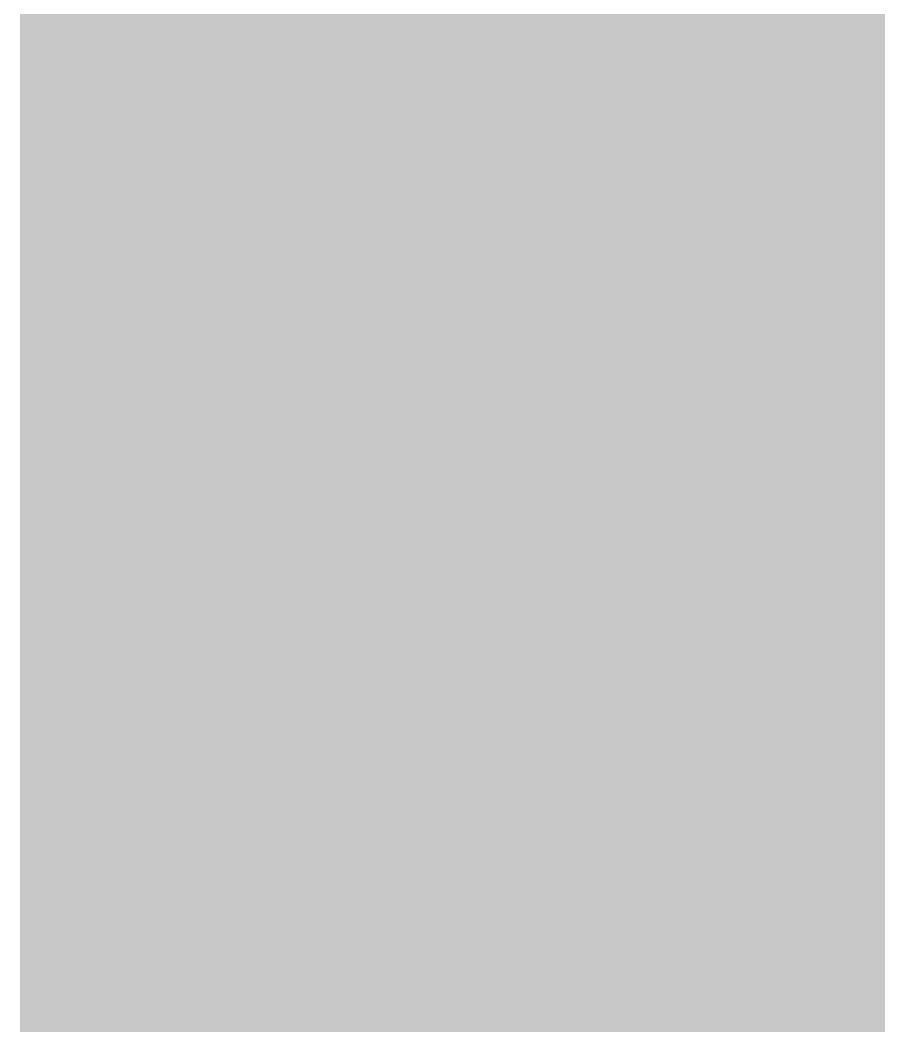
# Model space of a CAD drawing. Extents: x -0.1 to 65.1, y -1.2 to 30.1.
# Drawn here: x 23.9251 to 24.2178, y 5.2769 to 5.6198 of the extents above; entities that cross this region are included whole.
import ezdxf

# ---------------------------------------------------------------- set-up
doc = ezdxf.new("R2010")
doc.units = 0
doc.header["$MEASUREMENT"] = 0
doc.layers.get('0').update_dxf_attribs({"linetype": 'CONTINUOUS'})
doc.layers.add('2D_LINE_126', color=7, linetype='CONTINUOUS')

# ---------------------------------------------------------------- blocks, each defined once
blk = doc.blocks.new('SMOOTH_0$0254')
at = {"const_width": 0.0127}
blk.add_lwpolyline([(-0.00635, 0, 1), (0.00635, 0, 1)], format="xyb", close=True, dxfattribs=at)
blk = doc.blocks.new('DRAWING_63')
at = {"layer": '2D_LINE_126', "const_width": 0.0254}
for points in [[(-6.34365, -1.86309), (-6.34365, -1.87452), (-6.34365, -1.88595), (-6.34365, -1.89738), (-6.34365, -1.90881), (-6.34365, -1.92024), (-6.34365, -1.93167), (-6.34365, -1.9431), (-6.34365, -1.95453), (-6.34365, -1.96596), (-6.34365, -1.97739), (-6.34365, -1.98882), (-6.34365, -2.00025), (-6.34365, -2.01168), (-6.34365, -2.02311), (-6.34365, -2.03454), (-6.34365, -2.04597), (-6.34365, -2.0574), (-6.34365, -2.06883), (-6.34365, -2.08026), (-6.34365, -2.09169), (-6.34365, -2.10312), (-6.34365, -2.11455), (-6.34365, -2.12598), (-6.34365, -2.13741), (-6.34365, -2.14884), (-6.34365, -2.16027), (-6.34365, -2.1717), (-6.34365, -2.18313), (-6.34365, -2.19456), (-6.34365, -2.20599), (-6.34365, -2.21742), (-6.34365, -2.22885), (-6.34365, -2.24028)], [(-6.37794, -1.86309), (-6.37794, -1.87452), (-6.37794, -1.88595), (-6.37794, -1.89738), (-6.37794, -1.90881), (-6.37794, -1.92024), (-6.37794, -1.93167), (-6.37794, -1.9431), (-6.37794, -1.95453), (-6.37794, -1.96596), (-6.37794, -1.97739), (-6.37794, -1.98882), (-6.37794, -2.00025), (-6.37794, -2.01168), (-6.37794, -2.02311), (-6.37794, -2.03454), (-6.37794, -2.04597), (-6.37794, -2.0574), (-6.37794, -2.06883), (-6.37794, -2.08026), (-6.37794, -2.09169), (-6.37794, -2.10312), (-6.37794, -2.11455), (-6.37794, -2.12598), (-6.37794, -2.13741), (-6.37794, -2.14884), (-6.37794, -2.16027), (-6.37794, -2.1717), (-6.37794, -2.18313), (-6.37794, -2.19456), (-6.37794, -2.20599), (-6.37794, -2.21742), (-6.37794, -2.22885), (-6.37794, -2.24028)], [(-6.36651, -1.86309), (-6.36651, -1.87452), (-6.36651, -1.88595), (-6.36651, -1.89738), (-6.36651, -1.90881), (-6.36651, -1.92024), (-6.36651, -1.93167), (-6.36651, -1.9431), (-6.36651, -1.95453), (-6.36651, -1.96596), (-6.36651, -1.97739), (-6.36651, -1.98882), (-6.36651, -2.00025), (-6.36651, -2.01168), (-6.36651, -2.02311), (-6.36651, -2.03454), (-6.36651, -2.04597), (-6.36651, -2.0574), (-6.36651, -2.06883), (-6.36651, -2.08026), (-6.36651, -2.09169), (-6.36651, -2.10312), (-6.36651, -2.11455), (-6.36651, -2.12598), (-6.36651, -2.13741), (-6.36651, -2.14884), (-6.36651, -2.16027), (-6.36651, -2.1717), (-6.36651, -2.18313), (-6.36651, -2.19456), (-6.36651, -2.20599), (-6.36651, -2.21742), (-6.36651, -2.22885), (-6.36651, -2.24028)], [(-6.14934, -2.24028), (-6.14934, -2.22885), (-6.14934, -2.21742), (-6.14934, -2.20599), (-6.14934, -2.19456), (-6.14934, -2.18313), (-6.14934, -2.1717), (-6.14934, -2.16027), (-6.14934, -2.14884), (-6.14934, -2.13741), (-6.14934, -2.12598), (-6.14934, -2.11455), (-6.14934, -2.10312), (-6.14934, -2.09169), (-6.14934, -2.08026), (-6.14934, -2.06883), (-6.14934, -2.0574), (-6.14934, -2.04597), (-6.14934, -2.03454), (-6.14934, -2.02311), (-6.14934, -2.01168), (-6.14934, -2.00025), (-6.14934, -1.98882), (-6.14934, -1.97739), (-6.14934, -1.96596), (-6.14934, -1.95453), (-6.14934, -1.9431), (-6.14934, -1.93167), (-6.14934, -1.92024), (-6.14934, -1.90881), (-6.14934, -1.89738), (-6.14934, -1.88595), (-6.14934, -1.87452), (-6.14934, -1.86309)], [(-6.13791, -2.24028), (-6.13791, -2.22885), (-6.13791, -2.21742), (-6.13791, -2.20599), (-6.13791, -2.19456), (-6.13791, -2.18313), (-6.13791, -2.1717), (-6.13791, -2.16027), (-6.13791, -2.14884), (-6.13791, -2.13741), (-6.13791, -2.12598), (-6.13791, -2.11455), (-6.13791, -2.10312), (-6.13791, -2.09169), (-6.13791, -2.08026), (-6.13791, -2.06883), (-6.13791, -2.0574), (-6.13791, -2.04597), (-6.13791, -2.03454), (-6.13791, -2.02311), (-6.13791, -2.01168), (-6.13791, -2.00025), (-6.13791, -1.98882), (-6.13791, -1.97739), (-6.13791, -1.96596), (-6.13791, -1.95453), (-6.13791, -1.9431), (-6.13791, -1.93167), (-6.13791, -1.92024), (-6.13791, -1.90881), (-6.13791, -1.89738), (-6.13791, -1.88595), (-6.13791, -1.87452), (-6.13791, -1.86309)], [(-6.12648, -2.24028), (-6.12648, -2.22885), (-6.12648, -2.21742), (-6.12648, -2.20599), (-6.12648, -2.19456), (-6.12648, -2.18313), (-6.12648, -2.1717), (-6.12648, -2.16027), (-6.12648, -2.14884), (-6.12648, -2.13741), (-6.12648, -2.12598), (-6.12648, -2.11455), (-6.12648, -2.10312), (-6.12648, -2.09169), (-6.12648, -2.08026), (-6.12648, -2.06883), (-6.12648, -2.0574), (-6.12648, -2.04597), (-6.12648, -2.03454), (-6.12648, -2.02311), (-6.12648, -2.01168), (-6.12648, -2.00025), (-6.12648, -1.98882), (-6.12648, -1.97739), (-6.12648, -1.96596), (-6.12648, -1.95453), (-6.12648, -1.9431), (-6.12648, -1.93167), (-6.12648, -1.92024), (-6.12648, -1.90881), (-6.12648, -1.89738), (-6.12648, -1.88595), (-6.12648, -1.87452), (-6.12648, -1.86309)], [(-6.35508, -1.86309), (-6.35508, -1.87452), (-6.35508, -1.88595), (-6.35508, -1.89738), (-6.35508, -1.90881), (-6.35508, -1.92024), (-6.35508, -1.93167), (-6.35508, -1.9431), (-6.35508, -1.95453), (-6.35508, -1.96596), (-6.35508, -1.97739), (-6.35508, -1.98882), (-6.35508, -2.00025), (-6.35508, -2.01168), (-6.35508, -2.02311), (-6.35508, -2.03454), (-6.35508, -2.04597), (-6.35508, -2.0574), (-6.35508, -2.06883), (-6.35508, -2.08026), (-6.35508, -2.09169), (-6.35508, -2.10312), (-6.35508, -2.11455), (-6.35508, -2.12598), (-6.35508, -2.13741), (-6.35508, -2.14884), (-6.35508, -2.16027), (-6.35508, -2.1717), (-6.35508, -2.18313), (-6.35508, -2.19456), (-6.35508, -2.20599), (-6.35508, -2.21742), (-6.35508, -2.22885), (-6.35508, -2.24028)], [(-6.18363, -2.24028), (-6.18363, -2.22885), (-6.18363, -2.21742), (-6.18363, -2.20599), (-6.18363, -2.19456), (-6.18363, -2.18313), (-6.18363, -2.1717), (-6.18363, -2.16027), (-6.18363, -2.14884), (-6.18363, -2.13741), (-6.18363, -2.12598), (-6.18363, -2.11455), (-6.18363, -2.10312), (-6.18363, -2.09169), (-6.18363, -2.08026), (-6.18363, -2.06883), (-6.18363, -2.0574), (-6.18363, -2.04597), (-6.18363, -2.03454), (-6.18363, -2.02311), (-6.18363, -2.01168), (-6.18363, -2.00025), (-6.18363, -1.98882), (-6.18363, -1.97739), (-6.18363, -1.96596), (-6.18363, -1.95453), (-6.18363, -1.9431), (-6.18363, -1.93167), (-6.18363, -1.92024), (-6.18363, -1.90881), (-6.18363, -1.89738), (-6.18363, -1.88595), (-6.18363, -1.87452), (-6.18363, -1.86309)], [(-6.1722, -2.24028), (-6.1722, -2.22885), (-6.1722, -2.21742), (-6.1722, -2.20599), (-6.1722, -2.19456), (-6.1722, -2.18313), (-6.1722, -2.1717), (-6.1722, -2.16027), (-6.1722, -2.14884), (-6.1722, -2.13741), (-6.1722, -2.12598), (-6.1722, -2.11455), (-6.1722, -2.10312), (-6.1722, -2.09169), (-6.1722, -2.08026), (-6.1722, -2.06883), (-6.1722, -2.0574), (-6.1722, -2.04597), (-6.1722, -2.03454), (-6.1722, -2.02311), (-6.1722, -2.01168), (-6.1722, -2.00025), (-6.1722, -1.98882), (-6.1722, -1.97739), (-6.1722, -1.96596), (-6.1722, -1.95453), (-6.1722, -1.9431), (-6.1722, -1.93167), (-6.1722, -1.92024), (-6.1722, -1.90881), (-6.1722, -1.89738), (-6.1722, -1.88595), (-6.1722, -1.87452), (-6.1722, -1.86309)], [(-6.21792, -1.86309), (-6.21792, -1.87452), (-6.21792, -1.88595), (-6.21792, -1.89738), (-6.21792, -1.90881), (-6.21792, -1.92024), (-6.21792, -1.93167), (-6.21792, -1.9431), (-6.21792, -1.95453), (-6.21792, -1.96596), (-6.21792, -1.97739), (-6.21792, -1.98882), (-6.21792, -2.00025), (-6.21792, -2.01168), (-6.21792, -2.02311), (-6.21792, -2.03454), (-6.21792, -2.04597), (-6.21792, -2.0574), (-6.21792, -2.06883), (-6.21792, -2.08026), (-6.21792, -2.09169), (-6.21792, -2.10312), (-6.21792, -2.11455), (-6.21792, -2.12598), (-6.21792, -2.13741), (-6.21792, -2.14884), (-6.21792, -2.16027), (-6.21792, -2.1717), (-6.21792, -2.18313), (-6.21792, -2.19456), (-6.21792, -2.20599), (-6.21792, -2.21742), (-6.21792, -2.22885), (-6.21792, -2.24028)], [(-6.20649, -2.24028), (-6.20649, -2.22885), (-6.20649, -2.21742), (-6.20649, -2.20599), (-6.20649, -2.19456), (-6.20649, -2.18313), (-6.20649, -2.1717), (-6.20649, -2.16027), (-6.20649, -2.14884), (-6.20649, -2.13741), (-6.20649, -2.12598), (-6.20649, -2.11455), (-6.20649, -2.10312), (-6.20649, -2.09169), (-6.20649, -2.08026), (-6.20649, -2.06883), (-6.20649, -2.0574), (-6.20649, -2.04597), (-6.20649, -2.03454), (-6.20649, -2.02311), (-6.20649, -2.01168), (-6.20649, -2.00025), (-6.20649, -1.98882), (-6.20649, -1.97739), (-6.20649, -1.96596), (-6.20649, -1.95453), (-6.20649, -1.9431), (-6.20649, -1.93167), (-6.20649, -1.92024), (-6.20649, -1.90881), (-6.20649, -1.89738), (-6.20649, -1.88595), (-6.20649, -1.87452), (-6.20649, -1.86309)], [(-6.33222, -1.86309), (-6.33222, -1.87452), (-6.33222, -1.88595), (-6.33222, -1.89738), (-6.33222, -1.90881), (-6.33222, -1.92024), (-6.33222, -1.93167), (-6.33222, -1.9431), (-6.33222, -1.95453), (-6.33222, -1.96596), (-6.33222, -1.97739), (-6.33222, -1.98882), (-6.33222, -2.00025), (-6.33222, -2.01168), (-6.33222, -2.02311), (-6.33222, -2.03454), (-6.33222, -2.04597), (-6.33222, -2.0574), (-6.33222, -2.06883), (-6.33222, -2.08026), (-6.33222, -2.09169), (-6.33222, -2.10312), (-6.33222, -2.11455), (-6.33222, -2.12598), (-6.33222, -2.13741), (-6.33222, -2.14884), (-6.33222, -2.16027), (-6.33222, -2.1717), (-6.33222, -2.18313), (-6.33222, -2.19456), (-6.33222, -2.20599), (-6.33222, -2.21742), (-6.33222, -2.22885), (-6.33222, -2.24028)], [(-6.24078, -1.86309), (-6.24078, -1.87452), (-6.24078, -1.88595), (-6.24078, -1.89738), (-6.24078, -1.90881), (-6.24078, -1.92024), (-6.24078, -1.93167), (-6.24078, -1.9431), (-6.24078, -1.95453), (-6.24078, -1.96596), (-6.24078, -1.97739), (-6.24078, -1.98882), (-6.24078, -2.00025), (-6.24078, -2.01168), (-6.24078, -2.02311), (-6.24078, -2.03454), (-6.24078, -2.04597), (-6.24078, -2.0574), (-6.24078, -2.06883), (-6.24078, -2.08026), (-6.24078, -2.09169), (-6.24078, -2.10312), (-6.24078, -2.11455), (-6.24078, -2.12598), (-6.24078, -2.13741), (-6.24078, -2.14884), (-6.24078, -2.16027), (-6.24078, -2.1717), (-6.24078, -2.18313), (-6.24078, -2.19456), (-6.24078, -2.20599), (-6.24078, -2.21742), (-6.24078, -2.22885), (-6.24078, -2.24028)], [(-6.32079, -1.86309), (-6.32079, -1.87452), (-6.32079, -1.88595), (-6.32079, -1.89738), (-6.32079, -1.90881), (-6.32079, -1.92024), (-6.32079, -1.93167), (-6.32079, -1.9431), (-6.32079, -1.95453), (-6.32079, -1.96596), (-6.32079, -1.97739), (-6.32079, -1.98882), (-6.32079, -2.00025), (-6.32079, -2.01168), (-6.32079, -2.02311), (-6.32079, -2.03454), (-6.32079, -2.04597), (-6.32079, -2.0574), (-6.32079, -2.06883), (-6.32079, -2.08026), (-6.32079, -2.09169), (-6.32079, -2.10312), (-6.32079, -2.11455), (-6.32079, -2.12598), (-6.32079, -2.13741), (-6.32079, -2.14884), (-6.32079, -2.16027), (-6.32079, -2.1717), (-6.32079, -2.18313), (-6.32079, -2.19456), (-6.32079, -2.20599), (-6.32079, -2.21742), (-6.32079, -2.22885), (-6.32079, -2.24028)], [(-6.27507, -1.86309), (-6.27507, -1.87452), (-6.27507, -1.88595), (-6.27507, -1.89738), (-6.27507, -1.90881), (-6.27507, -1.92024), (-6.27507, -1.93167), (-6.27507, -1.9431), (-6.27507, -1.95453), (-6.27507, -1.96596), (-6.27507, -1.97739), (-6.27507, -1.98882), (-6.27507, -2.00025), (-6.27507, -2.01168), (-6.27507, -2.02311), (-6.27507, -2.03454), (-6.27507, -2.04597), (-6.27507, -2.0574), (-6.27507, -2.06883), (-6.27507, -2.08026), (-6.27507, -2.09169), (-6.27507, -2.10312), (-6.27507, -2.11455), (-6.27507, -2.12598), (-6.27507, -2.13741), (-6.27507, -2.14884), (-6.27507, -2.16027), (-6.27507, -2.1717), (-6.27507, -2.18313), (-6.27507, -2.19456), (-6.27507, -2.20599), (-6.27507, -2.21742), (-6.27507, -2.22885), (-6.27507, -2.24028)], [(-6.30936, -1.86309), (-6.30936, -1.87452), (-6.30936, -1.88595), (-6.30936, -1.89738), (-6.30936, -1.90881), (-6.30936, -1.92024), (-6.30936, -1.93167), (-6.30936, -1.9431), (-6.30936, -1.95453), (-6.30936, -1.96596), (-6.30936, -1.97739), (-6.30936, -1.98882), (-6.30936, -2.00025), (-6.30936, -2.01168), (-6.30936, -2.02311), (-6.30936, -2.03454), (-6.30936, -2.04597), (-6.30936, -2.0574), (-6.30936, -2.06883), (-6.30936, -2.08026), (-6.30936, -2.09169), (-6.30936, -2.10312), (-6.30936, -2.11455), (-6.30936, -2.12598), (-6.30936, -2.13741), (-6.30936, -2.14884), (-6.30936, -2.16027), (-6.30936, -2.1717), (-6.30936, -2.18313), (-6.30936, -2.19456), (-6.30936, -2.20599), (-6.30936, -2.21742), (-6.30936, -2.22885), (-6.30936, -2.24028)], [(-6.29793, -2.24028), (-6.29793, -2.22885), (-6.29793, -2.21742), (-6.29793, -2.20599), (-6.29793, -2.19456), (-6.29793, -2.18313), (-6.29793, -2.1717), (-6.29793, -2.16027), (-6.29793, -2.14884), (-6.29793, -2.13741), (-6.29793, -2.12598), (-6.29793, -2.11455), (-6.29793, -2.10312), (-6.29793, -2.09169), (-6.29793, -2.08026), (-6.29793, -2.06883), (-6.29793, -2.0574), (-6.29793, -2.04597), (-6.29793, -2.03454), (-6.29793, -2.02311), (-6.29793, -2.01168), (-6.29793, -2.00025), (-6.29793, -1.98882), (-6.29793, -1.97739), (-6.29793, -1.96596), (-6.29793, -1.95453), (-6.29793, -1.9431), (-6.29793, -1.93167), (-6.29793, -1.92024), (-6.29793, -1.90881), (-6.29793, -1.89738), (-6.29793, -1.88595), (-6.29793, -1.87452), (-6.29793, -1.86309)], [(-6.4008, -1.86309), (-6.4008, -1.87452), (-6.4008, -1.88595), (-6.4008, -1.89738), (-6.4008, -1.90881), (-6.4008, -1.92024), (-6.4008, -1.93167), (-6.4008, -1.9431), (-6.4008, -1.95453), (-6.4008, -1.96596), (-6.4008, -1.97739), (-6.4008, -1.98882), (-6.4008, -2.00025), (-6.4008, -2.01168), (-6.4008, -2.02311), (-6.4008, -2.03454), (-6.4008, -2.04597), (-6.4008, -2.0574), (-6.4008, -2.06883), (-6.4008, -2.08026), (-6.4008, -2.09169), (-6.4008, -2.10312), (-6.4008, -2.11455), (-6.4008, -2.12598), (-6.4008, -2.13741), (-6.4008, -2.14884), (-6.4008, -2.16027), (-6.4008, -2.1717), (-6.4008, -2.18313), (-6.4008, -2.19456), (-6.4008, -2.20599), (-6.4008, -2.21742), (-6.4008, -2.22885), (-6.4008, -2.24028)], [(-6.41223, -1.86309), (-6.41223, -1.87452), (-6.41223, -1.88595), (-6.41223, -1.89738), (-6.41223, -1.90881), (-6.41223, -1.92024), (-6.41223, -1.93167), (-6.41223, -1.9431), (-6.41223, -1.95453), (-6.41223, -1.96596), (-6.41223, -1.97739), (-6.41223, -1.98882), (-6.41223, -2.00025), (-6.41223, -2.01168), (-6.41223, -2.02311), (-6.41223, -2.03454), (-6.41223, -2.04597), (-6.41223, -2.0574), (-6.41223, -2.06883), (-6.41223, -2.08026), (-6.41223, -2.09169), (-6.41223, -2.10312), (-6.41223, -2.11455), (-6.41223, -2.12598), (-6.41223, -2.13741), (-6.41223, -2.14884), (-6.41223, -2.16027), (-6.41223, -2.1717), (-6.41223, -2.18313), (-6.41223, -2.19456), (-6.41223, -2.20599), (-6.41223, -2.21742), (-6.41223, -2.22885), (-6.41223, -2.24028)], [(-6.41223, -1.87452), (-6.4008, -1.87452), (-6.38937, -1.87452), (-6.38937, -1.86309)], [(-6.41223, -1.88595), (-6.4008, -1.88595), (-6.38937, -1.88595), (-6.38937, -1.87452), (-6.37794, -1.87452), (-6.36651, -1.87452), (-6.35508, -1.87452), (-6.34365, -1.87452), (-6.33222, -1.87452), (-6.32079, -1.87452), (-6.30936, -1.87452), (-6.29793, -1.87452), (-6.2865, -1.87452), (-6.2865, -1.86309)], [(-6.41223, -1.89738), (-6.4008, -1.89738), (-6.38937, -1.89738), (-6.38937, -1.88595), (-6.37794, -1.88595), (-6.36651, -1.88595), (-6.35508, -1.88595), (-6.34365, -1.88595), (-6.33222, -1.88595), (-6.32079, -1.88595), (-6.30936, -1.88595), (-6.29793, -1.88595), (-6.2865, -1.88595), (-6.2865, -1.87452), (-6.27507, -1.87452), (-6.26364, -1.87452), (-6.26364, -1.86309)], [(-6.41223, -1.90881), (-6.4008, -1.90881), (-6.38937, -1.90881), (-6.38937, -1.89738), (-6.37794, -1.89738), (-6.36651, -1.89738), (-6.35508, -1.89738), (-6.34365, -1.89738), (-6.33222, -1.89738), (-6.32079, -1.89738), (-6.30936, -1.89738), (-6.29793, -1.89738), (-6.2865, -1.89738), (-6.2865, -1.88595), (-6.27507, -1.88595), (-6.26364, -1.88595), (-6.26364, -1.87452), (-6.25221, -1.87452), (-6.25221, -1.86309)], [(-6.41223, -1.92024), (-6.4008, -1.92024), (-6.38937, -1.92024), (-6.38937, -1.90881), (-6.37794, -1.90881), (-6.36651, -1.90881), (-6.35508, -1.90881), (-6.34365, -1.90881), (-6.33222, -1.90881), (-6.32079, -1.90881), (-6.30936, -1.90881), (-6.29793, -1.90881), (-6.2865, -1.90881), (-6.2865, -1.89738), (-6.27507, -1.89738), (-6.26364, -1.89738), (-6.26364, -1.88595), (-6.25221, -1.88595), (-6.25221, -1.87452), (-6.24078, -1.87452), (-6.22935, -1.87452), (-6.22935, -1.86309)], [(-6.41223, -1.93167), (-6.4008, -1.93167), (-6.38937, -1.93167), (-6.38937, -1.92024), (-6.37794, -1.92024), (-6.36651, -1.92024), (-6.35508, -1.92024), (-6.34365, -1.92024), (-6.33222, -1.92024), (-6.32079, -1.92024), (-6.30936, -1.92024), (-6.29793, -1.92024), (-6.2865, -1.92024), (-6.2865, -1.90881), (-6.27507, -1.90881), (-6.26364, -1.90881), (-6.26364, -1.89738), (-6.25221, -1.89738), (-6.25221, -1.88595), (-6.24078, -1.88595), (-6.22935, -1.88595), (-6.22935, -1.87452), (-6.21792, -1.87452), (-6.20649, -1.87452), (-6.19506, -1.87452), (-6.19506, -1.86309)], [(-6.41223, -1.9431), (-6.4008, -1.9431), (-6.38937, -1.9431), (-6.38937, -1.93167), (-6.37794, -1.93167), (-6.36651, -1.93167), (-6.35508, -1.93167), (-6.34365, -1.93167), (-6.33222, -1.93167), (-6.32079, -1.93167), (-6.30936, -1.93167), (-6.29793, -1.93167), (-6.2865, -1.93167), (-6.2865, -1.92024), (-6.27507, -1.92024), (-6.26364, -1.92024), (-6.26364, -1.90881), (-6.25221, -1.90881), (-6.25221, -1.89738), (-6.24078, -1.89738), (-6.22935, -1.89738), (-6.22935, -1.88595), (-6.21792, -1.88595), (-6.20649, -1.88595), (-6.19506, -1.88595), (-6.19506, -1.87452), (-6.18363, -1.87452), (-6.1722, -1.87452), (-6.16077, -1.87452), (-6.16077, -1.86309)], [(-6.41223, -1.95453), (-6.4008, -1.95453), (-6.38937, -1.95453), (-6.38937, -1.9431), (-6.37794, -1.9431), (-6.36651, -1.9431), (-6.35508, -1.9431), (-6.34365, -1.9431), (-6.33222, -1.9431), (-6.32079, -1.9431), (-6.30936, -1.9431), (-6.29793, -1.9431), (-6.2865, -1.9431), (-6.2865, -1.93167), (-6.27507, -1.93167), (-6.26364, -1.93167), (-6.26364, -1.92024), (-6.25221, -1.92024), (-6.25221, -1.90881), (-6.24078, -1.90881), (-6.22935, -1.90881), (-6.22935, -1.89738), (-6.21792, -1.89738), (-6.20649, -1.89738), (-6.19506, -1.89738), (-6.19506, -1.88595), (-6.18363, -1.88595), (-6.1722, -1.88595), (-6.16077, -1.88595), (-6.16077, -1.87452), (-6.14934, -1.87452), (-6.13791, -1.87452), (-6.12648, -1.87452), (-6.11505, -1.87452)], [(-6.41223, -1.96596), (-6.4008, -1.96596), (-6.38937, -1.96596), (-6.38937, -1.95453), (-6.37794, -1.95453), (-6.36651, -1.95453), (-6.35508, -1.95453), (-6.34365, -1.95453), (-6.33222, -1.95453), (-6.32079, -1.95453), (-6.30936, -1.95453), (-6.29793, -1.95453), (-6.2865, -1.95453), (-6.2865, -1.9431), (-6.27507, -1.9431), (-6.26364, -1.9431), (-6.26364, -1.93167), (-6.25221, -1.93167), (-6.25221, -1.92024), (-6.24078, -1.92024), (-6.22935, -1.92024), (-6.22935, -1.90881), (-6.21792, -1.90881), (-6.20649, -1.90881), (-6.19506, -1.90881), (-6.19506, -1.89738), (-6.18363, -1.89738), (-6.1722, -1.89738), (-6.16077, -1.89738), (-6.16077, -1.88595), (-6.14934, -1.88595), (-6.13791, -1.88595), (-6.12648, -1.88595), (-6.11505, -1.88595)], [(-6.41223, -1.97739), (-6.4008, -1.97739), (-6.38937, -1.97739), (-6.38937, -1.96596), (-6.37794, -1.96596), (-6.36651, -1.96596), (-6.35508, -1.96596), (-6.34365, -1.96596), (-6.33222, -1.96596), (-6.32079, -1.96596), (-6.30936, -1.96596), (-6.29793, -1.96596), (-6.2865, -1.96596), (-6.2865, -1.95453), (-6.27507, -1.95453), (-6.26364, -1.95453), (-6.26364, -1.9431), (-6.25221, -1.9431), (-6.25221, -1.93167), (-6.24078, -1.93167), (-6.22935, -1.93167), (-6.22935, -1.92024), (-6.21792, -1.92024), (-6.20649, -1.92024), (-6.19506, -1.92024), (-6.19506, -1.90881), (-6.18363, -1.90881), (-6.1722, -1.90881), (-6.16077, -1.90881), (-6.16077, -1.89738), (-6.14934, -1.89738), (-6.13791, -1.89738), (-6.12648, -1.89738), (-6.11505, -1.89738)], [(-6.41223, -1.98882), (-6.4008, -1.98882), (-6.38937, -1.98882), (-6.38937, -1.97739), (-6.37794, -1.97739), (-6.36651, -1.97739), (-6.35508, -1.97739), (-6.34365, -1.97739), (-6.33222, -1.97739), (-6.32079, -1.97739), (-6.30936, -1.97739), (-6.29793, -1.97739), (-6.2865, -1.97739), (-6.2865, -1.96596), (-6.27507, -1.96596), (-6.26364, -1.96596), (-6.26364, -1.95453), (-6.25221, -1.95453), (-6.25221, -1.9431), (-6.24078, -1.9431), (-6.22935, -1.9431), (-6.22935, -1.93167), (-6.21792, -1.93167), (-6.20649, -1.93167), (-6.19506, -1.93167), (-6.19506, -1.92024), (-6.18363, -1.92024), (-6.1722, -1.92024), (-6.16077, -1.92024), (-6.16077, -1.90881), (-6.14934, -1.90881), (-6.13791, -1.90881), (-6.12648, -1.90881), (-6.11505, -1.90881)], [(-6.41223, -2.00025), (-6.4008, -2.00025), (-6.38937, -2.00025), (-6.38937, -1.98882), (-6.37794, -1.98882), (-6.36651, -1.98882), (-6.35508, -1.98882), (-6.34365, -1.98882), (-6.33222, -1.98882), (-6.32079, -1.98882), (-6.30936, -1.98882), (-6.29793, -1.98882), (-6.2865, -1.98882), (-6.2865, -1.97739), (-6.27507, -1.97739), (-6.26364, -1.97739), (-6.26364, -1.96596), (-6.25221, -1.96596), (-6.25221, -1.95453), (-6.24078, -1.95453), (-6.22935, -1.95453), (-6.22935, -1.9431), (-6.21792, -1.9431), (-6.20649, -1.9431), (-6.19506, -1.9431), (-6.19506, -1.93167), (-6.18363, -1.93167), (-6.1722, -1.93167), (-6.16077, -1.93167), (-6.16077, -1.92024), (-6.14934, -1.92024), (-6.13791, -1.92024), (-6.12648, -1.92024), (-6.11505, -1.92024)], [(-6.41223, -2.01168), (-6.4008, -2.01168), (-6.38937, -2.01168), (-6.38937, -2.00025), (-6.37794, -2.00025), (-6.36651, -2.00025), (-6.35508, -2.00025), (-6.34365, -2.00025), (-6.33222, -2.00025), (-6.32079, -2.00025), (-6.30936, -2.00025), (-6.29793, -2.00025), (-6.2865, -2.00025), (-6.2865, -1.98882), (-6.27507, -1.98882), (-6.26364, -1.98882), (-6.26364, -1.97739), (-6.25221, -1.97739), (-6.25221, -1.96596), (-6.24078, -1.96596), (-6.22935, -1.96596), (-6.22935, -1.95453), (-6.21792, -1.95453), (-6.20649, -1.95453), (-6.19506, -1.95453), (-6.19506, -1.9431), (-6.18363, -1.9431), (-6.1722, -1.9431), (-6.16077, -1.9431), (-6.16077, -1.93167), (-6.14934, -1.93167), (-6.13791, -1.93167), (-6.12648, -1.93167), (-6.11505, -1.93167)], [(-6.41223, -2.02311), (-6.4008, -2.02311), (-6.38937, -2.02311), (-6.38937, -2.01168), (-6.37794, -2.01168), (-6.36651, -2.01168), (-6.35508, -2.01168), (-6.34365, -2.01168), (-6.33222, -2.01168), (-6.32079, -2.01168), (-6.30936, -2.01168), (-6.29793, -2.01168), (-6.2865, -2.01168), (-6.2865, -2.00025), (-6.27507, -2.00025), (-6.26364, -2.00025), (-6.26364, -1.98882), (-6.25221, -1.98882), (-6.25221, -1.97739), (-6.24078, -1.97739), (-6.22935, -1.97739), (-6.22935, -1.96596), (-6.21792, -1.96596), (-6.20649, -1.96596), (-6.19506, -1.96596), (-6.19506, -1.95453), (-6.18363, -1.95453), (-6.1722, -1.95453), (-6.16077, -1.95453), (-6.16077, -1.9431), (-6.14934, -1.9431), (-6.13791, -1.9431), (-6.12648, -1.9431), (-6.11505, -1.9431)], [(-6.41223, -2.03454), (-6.4008, -2.03454), (-6.38937, -2.03454), (-6.38937, -2.02311), (-6.37794, -2.02311), (-6.36651, -2.02311), (-6.35508, -2.02311), (-6.34365, -2.02311), (-6.33222, -2.02311), (-6.32079, -2.02311), (-6.30936, -2.02311), (-6.29793, -2.02311), (-6.2865, -2.02311), (-6.2865, -2.01168), (-6.27507, -2.01168), (-6.26364, -2.01168), (-6.26364, -2.00025), (-6.25221, -2.00025), (-6.25221, -1.98882), (-6.24078, -1.98882), (-6.22935, -1.98882), (-6.22935, -1.97739), (-6.21792, -1.97739), (-6.20649, -1.97739), (-6.19506, -1.97739), (-6.19506, -1.96596), (-6.18363, -1.96596), (-6.1722, -1.96596), (-6.16077, -1.96596), (-6.16077, -1.95453), (-6.14934, -1.95453), (-6.13791, -1.95453), (-6.12648, -1.95453), (-6.11505, -1.95453)], [(-6.41223, -2.04597), (-6.4008, -2.04597), (-6.38937, -2.04597), (-6.38937, -2.03454), (-6.37794, -2.03454), (-6.36651, -2.03454), (-6.35508, -2.03454), (-6.34365, -2.03454), (-6.33222, -2.03454), (-6.32079, -2.03454), (-6.30936, -2.03454), (-6.29793, -2.03454), (-6.2865, -2.03454), (-6.2865, -2.02311), (-6.27507, -2.02311), (-6.26364, -2.02311), (-6.26364, -2.01168), (-6.25221, -2.01168), (-6.25221, -2.00025), (-6.24078, -2.00025), (-6.22935, -2.00025), (-6.22935, -1.98882), (-6.21792, -1.98882), (-6.20649, -1.98882), (-6.19506, -1.98882), (-6.19506, -1.97739), (-6.18363, -1.97739), (-6.1722, -1.97739), (-6.16077, -1.97739), (-6.16077, -1.96596), (-6.14934, -1.96596), (-6.13791, -1.96596), (-6.12648, -1.96596), (-6.11505, -1.96596)], [(-6.41223, -2.0574), (-6.4008, -2.0574), (-6.38937, -2.0574), (-6.38937, -2.04597), (-6.37794, -2.04597), (-6.36651, -2.04597), (-6.35508, -2.04597), (-6.34365, -2.04597), (-6.33222, -2.04597), (-6.32079, -2.04597), (-6.30936, -2.04597), (-6.29793, -2.04597), (-6.2865, -2.04597), (-6.2865, -2.03454), (-6.27507, -2.03454), (-6.26364, -2.03454), (-6.26364, -2.02311), (-6.25221, -2.02311), (-6.25221, -2.01168), (-6.24078, -2.01168), (-6.22935, -2.01168), (-6.22935, -2.00025), (-6.21792, -2.00025), (-6.20649, -2.00025), (-6.19506, -2.00025), (-6.19506, -1.98882), (-6.18363, -1.98882), (-6.1722, -1.98882), (-6.16077, -1.98882), (-6.16077, -1.97739), (-6.14934, -1.97739), (-6.13791, -1.97739), (-6.12648, -1.97739), (-6.11505, -1.97739)], [(-6.41223, -2.06883), (-6.4008, -2.06883), (-6.38937, -2.06883), (-6.38937, -2.0574), (-6.37794, -2.0574), (-6.36651, -2.0574), (-6.35508, -2.0574), (-6.34365, -2.0574), (-6.33222, -2.0574), (-6.32079, -2.0574), (-6.30936, -2.0574), (-6.29793, -2.0574), (-6.2865, -2.0574), (-6.2865, -2.04597), (-6.27507, -2.04597), (-6.26364, -2.04597), (-6.26364, -2.03454), (-6.25221, -2.03454), (-6.25221, -2.02311), (-6.24078, -2.02311), (-6.22935, -2.02311), (-6.22935, -2.01168), (-6.21792, -2.01168), (-6.20649, -2.01168), (-6.19506, -2.01168), (-6.19506, -2.00025), (-6.18363, -2.00025), (-6.1722, -2.00025), (-6.16077, -2.00025), (-6.16077, -1.98882), (-6.14934, -1.98882), (-6.13791, -1.98882), (-6.12648, -1.98882), (-6.11505, -1.98882)], [(-6.41223, -2.08026), (-6.4008, -2.08026), (-6.38937, -2.08026), (-6.38937, -2.06883), (-6.37794, -2.06883), (-6.36651, -2.06883), (-6.35508, -2.06883), (-6.34365, -2.06883), (-6.33222, -2.06883), (-6.32079, -2.06883), (-6.30936, -2.06883), (-6.29793, -2.06883), (-6.2865, -2.06883), (-6.2865, -2.0574), (-6.27507, -2.0574), (-6.26364, -2.0574), (-6.26364, -2.04597), (-6.25221, -2.04597), (-6.25221, -2.03454), (-6.24078, -2.03454), (-6.22935, -2.03454), (-6.22935, -2.02311), (-6.21792, -2.02311), (-6.20649, -2.02311), (-6.19506, -2.02311), (-6.19506, -2.01168), (-6.18363, -2.01168), (-6.1722, -2.01168), (-6.16077, -2.01168), (-6.16077, -2.00025), (-6.14934, -2.00025), (-6.13791, -2.00025), (-6.12648, -2.00025), (-6.11505, -2.00025)], [(-6.41223, -2.09169), (-6.4008, -2.09169), (-6.38937, -2.09169), (-6.38937, -2.08026), (-6.37794, -2.08026), (-6.36651, -2.08026), (-6.35508, -2.08026), (-6.34365, -2.08026), (-6.33222, -2.08026), (-6.32079, -2.08026), (-6.30936, -2.08026), (-6.29793, -2.08026), (-6.2865, -2.08026), (-6.2865, -2.06883), (-6.27507, -2.06883), (-6.26364, -2.06883), (-6.26364, -2.0574), (-6.25221, -2.0574), (-6.25221, -2.04597), (-6.24078, -2.04597), (-6.22935, -2.04597), (-6.22935, -2.03454), (-6.21792, -2.03454), (-6.20649, -2.03454), (-6.19506, -2.03454), (-6.19506, -2.02311), (-6.18363, -2.02311), (-6.1722, -2.02311), (-6.16077, -2.02311), (-6.16077, -2.01168), (-6.14934, -2.01168), (-6.13791, -2.01168), (-6.12648, -2.01168), (-6.11505, -2.01168)], [(-6.41223, -2.10312), (-6.4008, -2.10312), (-6.38937, -2.10312), (-6.38937, -2.09169), (-6.37794, -2.09169), (-6.36651, -2.09169), (-6.35508, -2.09169), (-6.34365, -2.09169), (-6.33222, -2.09169), (-6.32079, -2.09169), (-6.30936, -2.09169), (-6.29793, -2.09169), (-6.2865, -2.09169), (-6.2865, -2.08026), (-6.27507, -2.08026), (-6.26364, -2.08026), (-6.26364, -2.06883), (-6.25221, -2.06883), (-6.25221, -2.0574), (-6.24078, -2.0574), (-6.22935, -2.0574), (-6.22935, -2.04597), (-6.21792, -2.04597), (-6.20649, -2.04597), (-6.19506, -2.04597), (-6.19506, -2.03454), (-6.18363, -2.03454), (-6.1722, -2.03454), (-6.16077, -2.03454), (-6.16077, -2.02311), (-6.14934, -2.02311), (-6.13791, -2.02311), (-6.12648, -2.02311), (-6.11505, -2.02311)], [(-6.41223, -2.11455), (-6.4008, -2.11455), (-6.38937, -2.11455), (-6.38937, -2.10312), (-6.37794, -2.10312), (-6.36651, -2.10312), (-6.35508, -2.10312), (-6.34365, -2.10312), (-6.33222, -2.10312), (-6.32079, -2.10312), (-6.30936, -2.10312), (-6.29793, -2.10312), (-6.2865, -2.10312), (-6.2865, -2.09169), (-6.27507, -2.09169), (-6.26364, -2.09169), (-6.26364, -2.08026), (-6.25221, -2.08026), (-6.25221, -2.06883), (-6.24078, -2.06883), (-6.22935, -2.06883), (-6.22935, -2.0574), (-6.21792, -2.0574), (-6.20649, -2.0574), (-6.19506, -2.0574), (-6.19506, -2.04597), (-6.18363, -2.04597), (-6.1722, -2.04597), (-6.16077, -2.04597), (-6.16077, -2.03454), (-6.14934, -2.03454), (-6.13791, -2.03454), (-6.12648, -2.03454), (-6.11505, -2.03454)], [(-6.41223, -2.12598), (-6.4008, -2.12598), (-6.38937, -2.12598), (-6.38937, -2.11455), (-6.37794, -2.11455), (-6.36651, -2.11455), (-6.35508, -2.11455), (-6.34365, -2.11455), (-6.33222, -2.11455), (-6.32079, -2.11455), (-6.30936, -2.11455), (-6.29793, -2.11455), (-6.2865, -2.11455), (-6.2865, -2.10312), (-6.27507, -2.10312), (-6.26364, -2.10312), (-6.26364, -2.09169), (-6.25221, -2.09169), (-6.25221, -2.08026), (-6.24078, -2.08026), (-6.22935, -2.08026), (-6.22935, -2.06883), (-6.21792, -2.06883), (-6.20649, -2.06883), (-6.19506, -2.06883), (-6.19506, -2.0574), (-6.18363, -2.0574), (-6.1722, -2.0574), (-6.16077, -2.0574), (-6.16077, -2.04597), (-6.14934, -2.04597), (-6.13791, -2.04597), (-6.12648, -2.04597), (-6.11505, -2.04597)], [(-6.41223, -2.13741), (-6.4008, -2.13741), (-6.38937, -2.13741), (-6.38937, -2.12598), (-6.37794, -2.12598), (-6.36651, -2.12598), (-6.35508, -2.12598), (-6.34365, -2.12598), (-6.33222, -2.12598), (-6.32079, -2.12598), (-6.30936, -2.12598), (-6.29793, -2.12598), (-6.2865, -2.12598), (-6.2865, -2.11455), (-6.27507, -2.11455), (-6.26364, -2.11455), (-6.26364, -2.10312), (-6.25221, -2.10312), (-6.25221, -2.09169), (-6.24078, -2.09169), (-6.22935, -2.09169), (-6.22935, -2.08026), (-6.21792, -2.08026), (-6.20649, -2.08026), (-6.19506, -2.08026), (-6.19506, -2.06883), (-6.18363, -2.06883), (-6.1722, -2.06883), (-6.16077, -2.06883), (-6.16077, -2.0574), (-6.14934, -2.0574), (-6.13791, -2.0574), (-6.12648, -2.0574), (-6.11505, -2.0574)], [(-6.41223, -2.14884), (-6.4008, -2.14884), (-6.38937, -2.14884), (-6.38937, -2.13741), (-6.37794, -2.13741), (-6.36651, -2.13741), (-6.35508, -2.13741), (-6.34365, -2.13741), (-6.33222, -2.13741), (-6.32079, -2.13741), (-6.30936, -2.13741), (-6.29793, -2.13741), (-6.2865, -2.13741), (-6.2865, -2.12598), (-6.27507, -2.12598), (-6.26364, -2.12598), (-6.26364, -2.11455), (-6.25221, -2.11455), (-6.25221, -2.10312), (-6.24078, -2.10312), (-6.22935, -2.10312), (-6.22935, -2.09169), (-6.21792, -2.09169), (-6.20649, -2.09169), (-6.19506, -2.09169), (-6.19506, -2.08026), (-6.18363, -2.08026), (-6.1722, -2.08026), (-6.16077, -2.08026), (-6.16077, -2.06883), (-6.14934, -2.06883), (-6.13791, -2.06883), (-6.12648, -2.06883), (-6.11505, -2.06883)], [(-6.41223, -2.16027), (-6.4008, -2.16027), (-6.38937, -2.16027), (-6.38937, -2.14884), (-6.37794, -2.14884), (-6.36651, -2.14884), (-6.35508, -2.14884), (-6.34365, -2.14884), (-6.33222, -2.14884), (-6.32079, -2.14884), (-6.30936, -2.14884), (-6.29793, -2.14884), (-6.2865, -2.14884), (-6.2865, -2.13741), (-6.27507, -2.13741), (-6.26364, -2.13741), (-6.26364, -2.12598), (-6.25221, -2.12598), (-6.25221, -2.11455), (-6.24078, -2.11455), (-6.22935, -2.11455), (-6.22935, -2.10312), (-6.21792, -2.10312), (-6.20649, -2.10312), (-6.19506, -2.10312), (-6.19506, -2.09169), (-6.18363, -2.09169), (-6.1722, -2.09169), (-6.16077, -2.09169), (-6.16077, -2.08026), (-6.14934, -2.08026), (-6.13791, -2.08026), (-6.12648, -2.08026), (-6.11505, -2.08026)], [(-6.41223, -2.1717), (-6.4008, -2.1717), (-6.38937, -2.1717), (-6.38937, -2.16027), (-6.37794, -2.16027), (-6.36651, -2.16027), (-6.35508, -2.16027), (-6.34365, -2.16027), (-6.33222, -2.16027), (-6.32079, -2.16027), (-6.30936, -2.16027), (-6.29793, -2.16027), (-6.2865, -2.16027), (-6.2865, -2.14884), (-6.27507, -2.14884), (-6.26364, -2.14884), (-6.26364, -2.13741), (-6.25221, -2.13741), (-6.25221, -2.12598), (-6.24078, -2.12598), (-6.22935, -2.12598), (-6.22935, -2.11455), (-6.21792, -2.11455), (-6.20649, -2.11455), (-6.19506, -2.11455), (-6.19506, -2.10312), (-6.18363, -2.10312), (-6.1722, -2.10312), (-6.16077, -2.10312), (-6.16077, -2.09169), (-6.14934, -2.09169), (-6.13791, -2.09169), (-6.12648, -2.09169), (-6.11505, -2.09169)], [(-6.41223, -2.18313), (-6.4008, -2.18313), (-6.38937, -2.18313), (-6.38937, -2.1717), (-6.37794, -2.1717), (-6.36651, -2.1717), (-6.35508, -2.1717), (-6.34365, -2.1717), (-6.33222, -2.1717), (-6.32079, -2.1717), (-6.30936, -2.1717), (-6.29793, -2.1717), (-6.2865, -2.1717), (-6.2865, -2.16027), (-6.27507, -2.16027), (-6.26364, -2.16027), (-6.26364, -2.14884), (-6.25221, -2.14884), (-6.25221, -2.13741), (-6.24078, -2.13741), (-6.22935, -2.13741), (-6.22935, -2.12598), (-6.21792, -2.12598), (-6.20649, -2.12598), (-6.19506, -2.12598), (-6.19506, -2.11455), (-6.18363, -2.11455), (-6.1722, -2.11455), (-6.16077, -2.11455), (-6.16077, -2.10312), (-6.14934, -2.10312), (-6.13791, -2.10312), (-6.12648, -2.10312), (-6.11505, -2.10312)], [(-6.41223, -2.19456), (-6.4008, -2.19456), (-6.38937, -2.19456), (-6.38937, -2.18313), (-6.37794, -2.18313), (-6.36651, -2.18313), (-6.35508, -2.18313), (-6.34365, -2.18313), (-6.33222, -2.18313), (-6.32079, -2.18313), (-6.30936, -2.18313), (-6.29793, -2.18313), (-6.2865, -2.18313), (-6.2865, -2.1717), (-6.27507, -2.1717), (-6.26364, -2.1717), (-6.26364, -2.16027), (-6.25221, -2.16027), (-6.25221, -2.14884), (-6.24078, -2.14884), (-6.22935, -2.14884), (-6.22935, -2.13741), (-6.21792, -2.13741), (-6.20649, -2.13741), (-6.19506, -2.13741), (-6.19506, -2.12598), (-6.18363, -2.12598), (-6.1722, -2.12598), (-6.16077, -2.12598), (-6.16077, -2.11455), (-6.14934, -2.11455), (-6.13791, -2.11455), (-6.12648, -2.11455), (-6.11505, -2.11455)], [(-6.41223, -2.20599), (-6.4008, -2.20599), (-6.38937, -2.20599), (-6.38937, -2.19456), (-6.37794, -2.19456), (-6.36651, -2.19456), (-6.35508, -2.19456), (-6.34365, -2.19456), (-6.33222, -2.19456), (-6.32079, -2.19456), (-6.30936, -2.19456), (-6.29793, -2.19456), (-6.2865, -2.19456), (-6.2865, -2.18313), (-6.27507, -2.18313), (-6.26364, -2.18313), (-6.26364, -2.1717), (-6.25221, -2.1717), (-6.25221, -2.16027), (-6.24078, -2.16027), (-6.22935, -2.16027), (-6.22935, -2.14884), (-6.21792, -2.14884), (-6.20649, -2.14884), (-6.19506, -2.14884), (-6.19506, -2.13741), (-6.18363, -2.13741), (-6.1722, -2.13741), (-6.16077, -2.13741), (-6.16077, -2.12598), (-6.14934, -2.12598), (-6.13791, -2.12598), (-6.12648, -2.12598), (-6.11505, -2.12598)], [(-6.41223, -2.21742), (-6.4008, -2.21742), (-6.38937, -2.21742), (-6.38937, -2.20599), (-6.37794, -2.20599), (-6.36651, -2.20599), (-6.35508, -2.20599), (-6.34365, -2.20599), (-6.33222, -2.20599), (-6.32079, -2.20599), (-6.30936, -2.20599), (-6.29793, -2.20599), (-6.2865, -2.20599), (-6.2865, -2.19456), (-6.27507, -2.19456), (-6.26364, -2.19456), (-6.26364, -2.18313), (-6.25221, -2.18313), (-6.25221, -2.1717), (-6.24078, -2.1717), (-6.22935, -2.1717), (-6.22935, -2.16027), (-6.21792, -2.16027), (-6.20649, -2.16027), (-6.19506, -2.16027), (-6.19506, -2.14884), (-6.18363, -2.14884), (-6.1722, -2.14884), (-6.16077, -2.14884), (-6.16077, -2.13741), (-6.14934, -2.13741), (-6.13791, -2.13741), (-6.12648, -2.13741), (-6.11505, -2.13741)], [(-6.41223, -2.22885), (-6.4008, -2.22885), (-6.38937, -2.22885), (-6.38937, -2.21742), (-6.37794, -2.21742), (-6.36651, -2.21742), (-6.35508, -2.21742), (-6.34365, -2.21742), (-6.33222, -2.21742), (-6.32079, -2.21742), (-6.30936, -2.21742), (-6.29793, -2.21742), (-6.2865, -2.21742), (-6.2865, -2.20599), (-6.27507, -2.20599), (-6.26364, -2.20599), (-6.26364, -2.19456), (-6.25221, -2.19456), (-6.25221, -2.18313), (-6.24078, -2.18313), (-6.22935, -2.18313), (-6.22935, -2.1717), (-6.21792, -2.1717), (-6.20649, -2.1717), (-6.19506, -2.1717), (-6.19506, -2.16027), (-6.18363, -2.16027), (-6.1722, -2.16027), (-6.16077, -2.16027), (-6.16077, -2.14884), (-6.14934, -2.14884), (-6.13791, -2.14884), (-6.12648, -2.14884), (-6.11505, -2.14884)], [(-6.38937, -2.24028), (-6.38937, -2.22885), (-6.37794, -2.22885), (-6.36651, -2.22885), (-6.35508, -2.22885), (-6.34365, -2.22885), (-6.33222, -2.22885), (-6.32079, -2.22885), (-6.30936, -2.22885), (-6.29793, -2.22885), (-6.2865, -2.22885), (-6.2865, -2.21742), (-6.27507, -2.21742), (-6.26364, -2.21742), (-6.26364, -2.20599), (-6.25221, -2.20599), (-6.25221, -2.19456), (-6.24078, -2.19456), (-6.22935, -2.19456), (-6.22935, -2.18313), (-6.21792, -2.18313), (-6.20649, -2.18313), (-6.19506, -2.18313), (-6.19506, -2.1717), (-6.18363, -2.1717), (-6.1722, -2.1717), (-6.16077, -2.1717), (-6.16077, -2.16027), (-6.14934, -2.16027), (-6.13791, -2.16027), (-6.12648, -2.16027), (-6.11505, -2.16027)], [(-6.2865, -2.24028), (-6.2865, -2.22885), (-6.27507, -2.22885), (-6.26364, -2.22885), (-6.26364, -2.21742), (-6.25221, -2.21742), (-6.25221, -2.20599), (-6.24078, -2.20599), (-6.22935, -2.20599), (-6.22935, -2.19456), (-6.21792, -2.19456), (-6.20649, -2.19456), (-6.19506, -2.19456), (-6.19506, -2.18313), (-6.18363, -2.18313), (-6.1722, -2.18313), (-6.16077, -2.18313), (-6.16077, -2.1717), (-6.14934, -2.1717), (-6.13791, -2.1717), (-6.12648, -2.1717), (-6.11505, -2.1717)], [(-6.26364, -2.24028), (-6.26364, -2.22885), (-6.25221, -2.22885), (-6.25221, -2.21742), (-6.24078, -2.21742), (-6.22935, -2.21742), (-6.22935, -2.20599), (-6.21792, -2.20599), (-6.20649, -2.20599), (-6.19506, -2.20599), (-6.19506, -2.19456), (-6.18363, -2.19456), (-6.1722, -2.19456), (-6.16077, -2.19456), (-6.16077, -2.18313), (-6.14934, -2.18313), (-6.13791, -2.18313), (-6.12648, -2.18313), (-6.11505, -2.18313)], [(-6.25221, -2.24028), (-6.25221, -2.22885), (-6.24078, -2.22885), (-6.22935, -2.22885), (-6.22935, -2.21742), (-6.21792, -2.21742), (-6.20649, -2.21742), (-6.19506, -2.21742), (-6.19506, -2.20599), (-6.18363, -2.20599), (-6.1722, -2.20599), (-6.16077, -2.20599), (-6.16077, -2.19456), (-6.14934, -2.19456), (-6.13791, -2.19456), (-6.12648, -2.19456), (-6.11505, -2.19456)], [(-6.22935, -2.24028), (-6.22935, -2.22885), (-6.21792, -2.22885), (-6.20649, -2.22885), (-6.19506, -2.22885), (-6.19506, -2.21742), (-6.18363, -2.21742), (-6.1722, -2.21742), (-6.16077, -2.21742), (-6.16077, -2.20599), (-6.14934, -2.20599), (-6.13791, -2.20599), (-6.12648, -2.20599), (-6.11505, -2.20599)], [(-6.11505, -2.21742), (-6.12648, -2.21742), (-6.13791, -2.21742), (-6.14934, -2.21742), (-6.16077, -2.21742), (-6.16077, -2.22885), (-6.1722, -2.22885), (-6.18363, -2.22885), (-6.19506, -2.22885), (-6.19506, -2.24028)], [(-6.16077, -2.24028), (-6.16077, -2.22885), (-6.14934, -2.22885), (-6.13791, -2.22885), (-6.12648, -2.22885), (-6.11505, -2.22885)]]:
    blk.add_lwpolyline(points, dxfattribs=at)
at = {"layer": '2D_LINE_126'}
for p in [(-6.41223, -1.87452), (-6.4008, -1.87452), (-6.41223, -1.88595), (-6.4008, -1.88595), (-6.41223, -1.89738), (-6.4008, -1.89738), (-6.41223, -1.90881), (-6.4008, -1.90881), (-6.41223, -1.92024), (-6.4008, -1.92024), (-6.41223, -1.93167), (-6.4008, -1.93167), (-6.41223, -1.9431), (-6.4008, -1.9431), (-6.41223, -1.95453), (-6.4008, -1.95453), (-6.41223, -1.96596), (-6.4008, -1.96596), (-6.41223, -1.97739), (-6.4008, -1.97739), (-6.41223, -1.98882), (-6.4008, -1.98882), (-6.41223, -2.00025), (-6.4008, -2.00025), (-6.41223, -2.01168), (-6.4008, -2.01168), (-6.41223, -2.02311), (-6.4008, -2.02311), (-6.41223, -2.03454), (-6.4008, -2.03454), (-6.41223, -2.04597), (-6.4008, -2.04597), (-6.41223, -2.0574), (-6.4008, -2.0574), (-6.41223, -2.06883), (-6.4008, -2.06883), (-6.41223, -2.08026), (-6.4008, -2.08026), (-6.41223, -2.09169), (-6.4008, -2.09169), (-6.41223, -2.10312), (-6.4008, -2.10312), (-6.41223, -2.11455), (-6.4008, -2.11455), (-6.41223, -2.12598), (-6.4008, -2.12598), (-6.41223, -2.13741), (-6.4008, -2.13741), (-6.41223, -2.14884), (-6.4008, -2.14884), (-6.41223, -2.16027), (-6.4008, -2.16027), (-6.41223, -2.1717), (-6.4008, -2.1717), (-6.41223, -2.18313), (-6.4008, -2.18313), (-6.41223, -2.19456), (-6.4008, -2.19456), (-6.41223, -2.20599), (-6.4008, -2.20599), (-6.41223, -2.21742), (-6.4008, -2.21742), (-6.41223, -2.22885), (-6.4008, -2.22885)]:
    blk.add_blockref('SMOOTH_0$0254', p, dxfattribs=at)

msp = doc.modelspace()

# ---------------------------------------------------------------- block references
msp.add_blockref('DRAWING_63', (30.35, 7.5))

doc.saveas('drawing.dxf')
